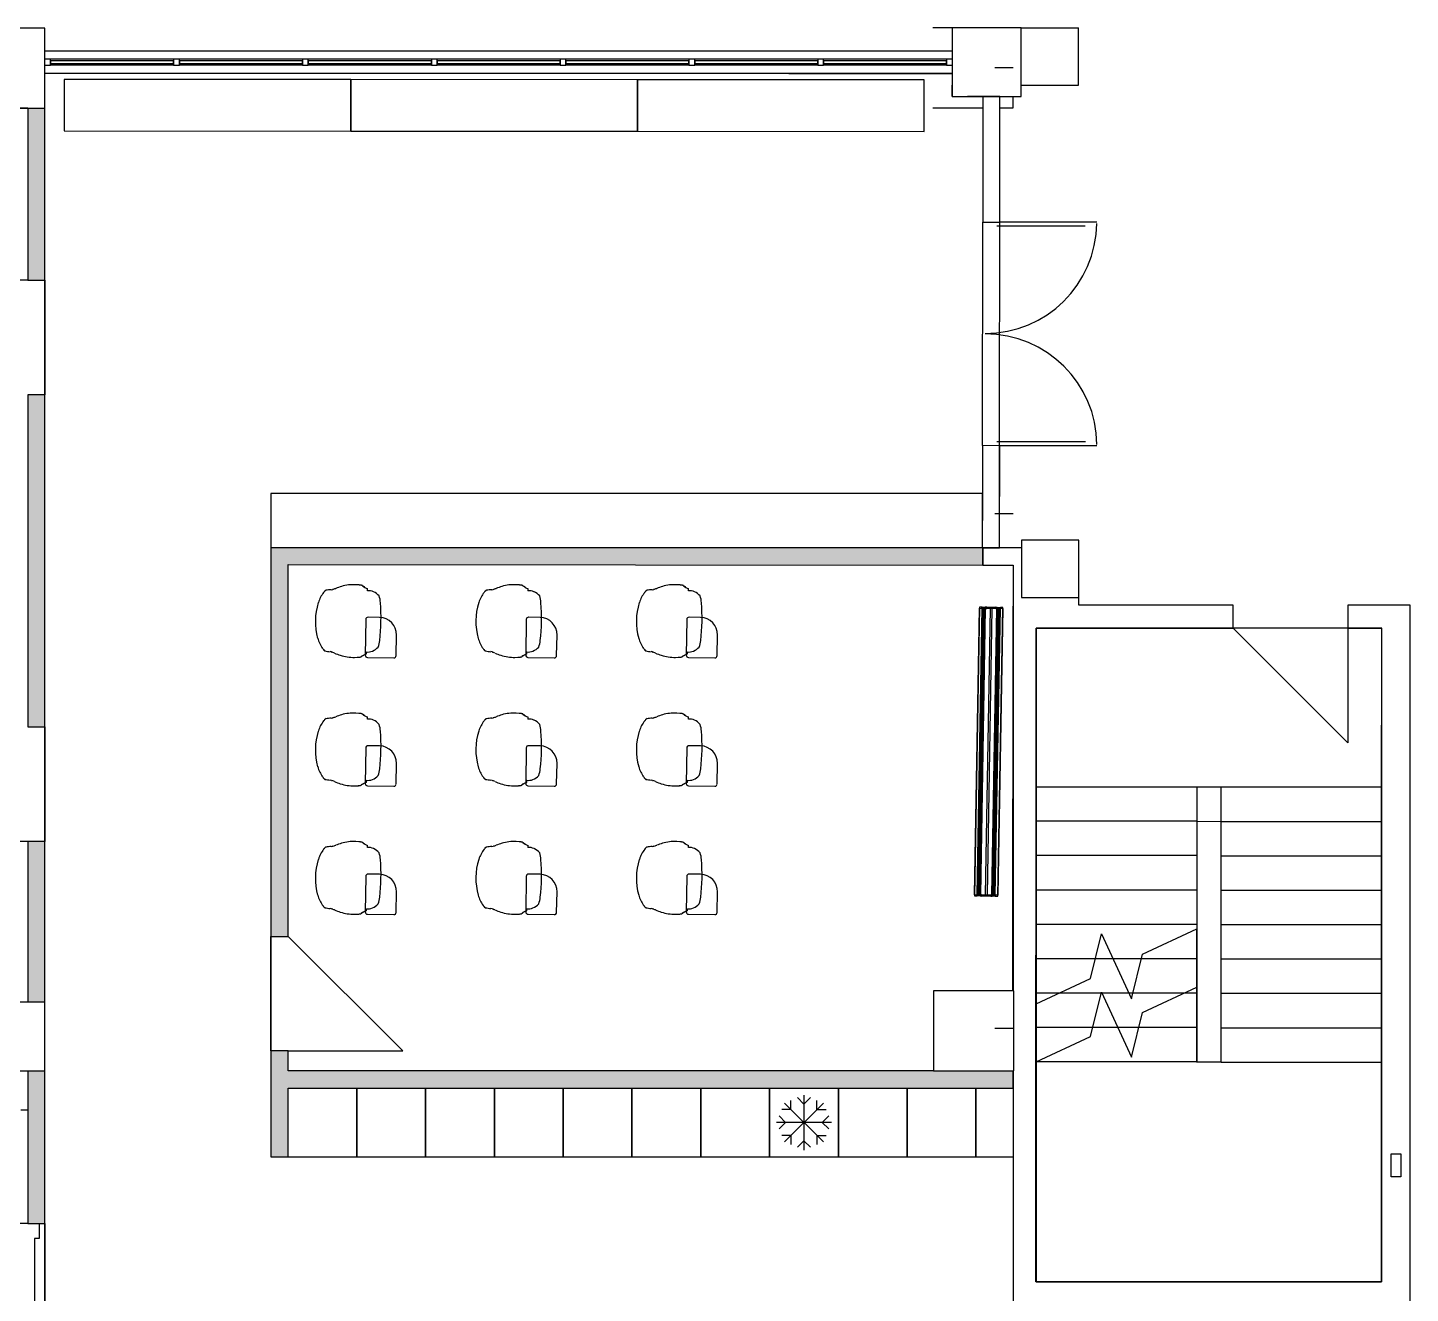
# Model space of a CAD drawing. Header units: inches. Extents: x 318758 to 339823, y 367287 to 384892.
# Drawn here: x 327763 to 339823, y 373852 to 384892 of the extents above; entities that cross this region are included whole.
import ezdxf

# ---------------------------------------------------------------- set-up
doc = ezdxf.new("R2010")
doc.units = ezdxf.units.IN
doc.header["$MEASUREMENT"] = 0
doc.layers.add('freecads.com', color=7, linetype='Continuous')

msp = doc.modelspace()

# ---------------------------------------------------------------- hatches: boundary and pattern name
at = {"layer": 'freecads.com'}
h = msp.add_hatch(color=256, dxfattribs=at)
h.paths.add_polyline_path([(327913, 376392), (327913, 377792), (327763, 377792), (327763, 376392)])
h.paths.add_polyline_path([(327913, 378792), (327913, 381690), (327763, 381690), (327763, 378792)])
h.paths.add_polyline_path([(327913, 382690), (327913, 384189), (327763, 384189), (327763, 382690)])
for points in [[(336093, 380204), (336093, 380354), (329884, 380358), (329884, 380208), (335129, 380205)], [(336359, 375642), (336359, 375792), (329884, 375792), (329884, 375642), (336155, 375642)], [(330034, 375042), (330034, 375642), (329884, 375642), (329884, 375042), (329997, 375042)]]:
    msp.add_hatch(color=256, dxfattribs=at).paths.add_polyline_path(points)
h = msp.add_hatch(color=256, dxfattribs=at)
h.paths.add_polyline_path([(329997, 375792), (330034, 375792), (330034, 375966), (329884, 375966), (329884, 375792)])
h.paths.add_polyline_path([(329997, 376966), (330034, 376966), (330034, 380208), (329884, 380208), (329884, 376966)])
h = msp.add_hatch(color=256, dxfattribs=at)
h.paths.add_polyline_path([(327913, 367992), (327913, 373460), (327763, 373460), (327763, 367992)])
h.paths.add_polyline_path([(327763, 374460), (327913, 374460), (327913, 375792), (327763, 375792)])

# ---------------------------------------------------------------- linework, layer by layer
for p, q in [((327913, 384889), (327213, 384889)), ((327913, 384189), (327913, 384889)), ((335658, 384892), (336358, 384892)), ((336428, 384891), (335828, 384891)), ((335828, 384891), (335828, 384291)), ((336428, 384891), (336928, 384891)), ((336428, 384391), (336428, 384891)), ((336428, 384291), (336428, 384891)), ((336928, 384391), (336928, 384891)), ((327913, 384691), (335828, 384691)), ((327963, 384616), (327913, 384616)), ((327913, 384566), (327963, 384566)), ((327963, 384566), (327963, 384616)), ((329036, 384616), (327963, 384616)), ((329036, 384604), (327963, 384604)), ((327963, 384604), (327963, 384579)), ((327963, 384579), (329036, 384579)), ((329036, 384566), (327963, 384566)), ((329036, 384579), (329036, 384604)), ((330160, 384616), (329086, 384616)), ((330160, 384604), (329086, 384604)), ((329086, 384604), (329086, 384579)), ((329086, 384579), (330160, 384579)), ((330160, 384566), (329086, 384566)), ((330160, 384579), (330160, 384604)), ((331284, 384616), (330210, 384616)), ((331284, 384604), (330210, 384604)), ((330210, 384604), (330210, 384579)), ((330210, 384579), (331284, 384579)), ((331284, 384566), (330210, 384566)), ((331284, 384579), (331284, 384604)), ((332407, 384616), (331334, 384616)), ((332407, 384604), (331334, 384604)), ((331334, 384604), (331334, 384579)), ((331334, 384579), (332407, 384579)), ((332407, 384566), (331334, 384566)), ((332407, 384579), (332407, 384604)), ((333531, 384616), (332457, 384616)), ((333531, 384604), (332457, 384604)), ((332457, 384604), (332457, 384579)), ((332457, 384579), (333531, 384579)), ((333531, 384566), (332457, 384566)), ((333531, 384579), (333531, 384604)), ((334655, 384616), (333581, 384616)), ((334655, 384604), (333581, 384604)), ((333581, 384604), (333581, 384579)), ((333581, 384579), (334655, 384579)), ((334655, 384566), (333581, 384566)), ((334655, 384579), (334655, 384604)), ((335778, 384616), (334705, 384616)), ((335778, 384604), (334705, 384604)), ((334705, 384604), (334705, 384579)), ((334705, 384579), (335778, 384579)), ((335778, 384566), (334705, 384566)), ((335778, 384579), (335778, 384604)), ((336359, 384542), (336200, 384542)), ((335828, 384491), (327913, 384491)), ((335828, 384489), (327913, 384491)), ((330582, 384439), (328082, 384441)), ((328082, 384441), (328082, 383991)), ((330582, 383989), (330582, 384439)), ((333082, 384438), (330582, 384439)), ((330582, 384439), (330582, 383989)), ((333082, 383988), (333082, 384438)), ((335582, 384436), (333082, 384438)), ((333082, 384438), (333082, 383988)), ((335828, 384489), (334403, 384489)), ((335582, 383986), (335582, 384436)), ((335828, 384291), (335828, 384390)), ((336428, 384391), (336928, 384391)), ((335828, 384291), (336428, 384291)), ((336093, 384291), (335961, 384291)), ((336093, 384291), (336093, 383196)), ((336243, 384291), (336093, 384291)), ((336241, 380354), (336243, 384291)), ((336243, 383195), (336243, 384291)), ((336358, 384192), (336358, 384291)), ((327763, 384189), (327213, 384188)), ((327213, 384189), (327913, 384189)), ((327763, 384189), (327763, 382690)), ((327913, 382690), (327913, 384189)), ((335658, 384192), (336093, 384192)), ((336243, 384192), (336358, 384192)), ((328082, 383991), (330582, 383989)), ((330582, 383989), (333082, 383988)), ((333082, 383988), (335582, 383986)), ((336092, 381246), (336093, 383196)), ((336093, 383196), (336243, 383195)), ((337088, 383195), (336243, 383195)), ((336988, 383195), (336243, 383195)), ((336988, 383160), (336216, 383160)), ((327763, 382690), (326763, 382690)), ((327763, 382690), (327913, 382690)), ((327913, 381690), (327913, 382690)), ((327913, 382690), (327913, 381690)), ((327763, 381690), (327763, 378792)), ((327913, 381690), (327763, 381690)), ((327913, 378792), (327913, 381690)), ((336092, 381246), (336091, 380594)), ((336242, 381245), (336092, 381246)), ((336990, 381280), (336215, 381280)), ((336241, 380354), (336242, 381245)), ((337090, 381245), (336242, 381245)), ((336990, 381245), (336242, 381245)), ((329884, 380830), (329884, 380358)), ((336091, 380830), (329884, 380830)), ((336091, 380358), (336091, 380830)), ((336359, 380652), (336200, 380652)), ((336433, 380422), (336433, 379922)), ((336933, 380422), (336433, 380422)), ((336933, 379922), (336933, 380422)), ((336093, 380354), (329884, 380358)), ((329884, 380358), (329884, 380208)), ((329884, 380358), (336091, 380358)), ((336091, 380358), (336091, 380354)), ((336091, 380354), (336241, 380354)), ((336433, 380354), (336093, 380354)), ((336093, 380354), (336093, 380204)), ((336093, 380204), (336093, 380354)), ((329884, 380208), (329884, 376966)), ((330034, 380208), (336093, 380204)), ((330034, 376966), (330034, 380208)), ((336093, 380204), (336360, 380204)), ((336360, 380204), (336359, 379922)), ((330650, 380031), (330624, 380032)), ((330727, 379981), (330727, 380000)), ((332050, 380031), (332024, 380032)), ((332127, 379981), (332127, 380000)), ((333450, 380031), (333424, 380032)), ((333527, 379981), (333527, 380000)), ((336359, 379922), (336359, 379847)), ((336433, 379922), (336933, 379922)), ((336933, 379855), (336933, 379922)), ((336066, 379838), (336022, 377319)), ((336022, 377329), (336066, 379828)), ((336044, 377328), (336088, 379828)), ((336049, 377328), (336093, 379828)), ((336051, 377328), (336095, 379828)), ((336053, 377328), (336096, 379828)), ((336059, 377328), (336102, 379828)), ((336088, 379838), (336066, 379838)), ((336066, 379828), (336269, 379825)), ((336068, 377328), (336112, 379827)), ((336074, 377328), (336117, 379827)), ((336076, 377328), (336119, 379827)), ((336083, 379838), (336083, 379828)), ((336085, 379838), (336083, 379838)), ((336083, 379838), (336088, 379838)), ((336088, 379828), (336083, 379828)), ((336083, 379828), (336085, 379828)), ((336088, 379838), (336115, 379837)), ((336088, 379838), (336088, 379828)), ((336093, 379828), (336088, 379828)), ((336093, 379828), (336095, 379828)), ((336095, 379828), (336096, 379828)), ((336096, 379828), (336102, 379828)), ((336102, 379828), (336112, 379827)), ((336112, 379827), (336117, 379827)), ((336157, 379827), (336114, 377327)), ((336115, 379837), (336118, 379837)), ((336128, 379837), (336115, 379837)), ((336117, 379827), (336119, 379827)), ((336118, 379837), (336121, 379837)), ((336118, 379837), (336118, 379827)), ((336121, 379827), (336119, 379827)), ((336119, 379827), (336128, 379827)), ((336121, 379837), (336123, 379837)), ((336122, 379827), (336121, 379827)), ((336123, 379837), (336122, 379827)), ((336126, 379827), (336122, 379827)), ((336123, 379837), (336126, 379837)), ((336126, 379837), (336126, 379827)), ((336126, 379837), (336128, 379837)), ((336126, 379837), (336126, 379827)), ((336128, 379827), (336126, 379827)), ((336128, 379837), (336207, 379836)), ((336128, 379837), (336128, 379827)), ((336207, 379826), (336128, 379827)), ((336134, 377327), (336177, 379826)), ((336177, 379826), (336157, 379827)), ((336172, 377326), (336215, 379826)), ((336174, 377326), (336217, 379826)), ((336179, 377326), (336223, 379825)), ((336189, 377326), (336232, 379825)), ((336195, 377326), (336238, 379825)), ((336197, 377326), (336240, 379825)), ((336198, 377325), (336242, 379825)), ((336203, 377325), (336247, 379825)), ((336207, 379836), (336209, 379836)), ((336207, 379836), (336207, 379826)), ((336220, 379835), (336207, 379836)), ((336209, 379826), (336207, 379826)), ((336207, 379826), (336215, 379826)), ((336209, 379826), (336209, 379836)), ((336209, 379836), (336210, 379836)), ((336209, 379836), (336209, 379826)), ((336212, 379826), (336209, 379826)), ((336209, 379826), (336209, 379826)), ((336210, 379836), (336212, 379836)), ((336212, 379836), (336214, 379836)), ((336212, 379836), (336212, 379826)), ((336214, 379826), (336212, 379826)), ((336214, 379836), (336217, 379836)), ((336215, 379826), (336214, 379826)), ((336215, 379826), (336217, 379826)), ((336217, 379836), (336220, 379835)), ((336217, 379836), (336217, 379826)), ((336217, 379826), (336223, 379825)), ((336220, 379835), (336247, 379835)), ((336223, 379825), (336232, 379825)), ((336225, 377315), (336269, 379835)), ((336269, 379825), (336225, 377325)), ((336232, 379825), (336238, 379825)), ((336238, 379825), (336240, 379825)), ((336240, 379825), (336242, 379825)), ((336247, 379825), (336242, 379825)), ((336247, 379835), (336252, 379835)), ((336247, 379835), (336247, 379825)), ((336269, 379835), (336247, 379835)), ((336252, 379825), (336247, 379825)), ((336252, 379835), (336250, 379835)), ((336250, 379825), (336252, 379825)), ((336252, 379825), (336252, 379835)), ((336357, 376492), (336359, 379847)), ((336359, 379847), (336360, 379847)), ((336359, 376492), (336359, 379847)), ((336360, 379847), (336360, 379656)), ((338279, 379855), (336933, 379855)), ((338279, 379655), (338279, 379855)), ((339823, 379855), (339279, 379855)), ((339279, 379855), (339279, 379655)), ((339823, 379655), (339823, 379855)), ((330712, 379729), (330707, 379419)), ((330833, 379747), (330733, 379749)), ((332112, 379729), (332107, 379419)), ((332233, 379747), (332133, 379749)), ((333512, 379729), (333507, 379419)), ((333633, 379747), (333533, 379749)), ((330977, 379415), (330980, 379594)), ((332377, 379415), (332380, 379594)), ((333777, 379415), (333780, 379594)), ((336360, 379656), (336359, 376492)), ((336558, 373952), (336560, 379655)), ((336560, 379655), (338279, 379655)), ((336560, 379653), (336560, 377970)), ((339574, 379653), (336560, 379653)), ((339573, 379653), (336560, 379653)), ((339279, 378655), (338279, 379655)), ((339279, 378655), (338279, 379655)), ((339279, 379655), (339573, 379655)), ((339279, 379655), (339279, 378655)), ((339573, 379655), (339572, 373952)), ((339573, 377969), (339574, 379653)), ((339821, 370504), (339823, 379655)), ((330717, 379428), (330717, 379447)), ((332117, 379428), (332117, 379447)), ((333517, 379428), (333517, 379447)), ((330613, 379399), (330638, 379400)), ((330727, 379399), (330957, 379395)), ((332013, 379399), (332038, 379400)), ((332127, 379399), (332357, 379395)), ((333413, 379399), (333438, 379400)), ((333527, 379399), (333757, 379395)), ((330650, 378911), (330624, 378912)), ((330727, 378861), (330727, 378880)), ((332050, 378911), (332024, 378912)), ((332127, 378861), (332127, 378880)), ((333450, 378911), (333424, 378912)), ((333527, 378861), (333527, 378880)), ((327763, 378792), (327913, 378792)), ((327913, 377792), (327913, 378792)), ((327913, 378792), (327913, 377792)), ((330712, 378609), (330707, 378299)), ((330833, 378627), (330733, 378629)), ((332112, 378609), (332107, 378299)), ((332233, 378627), (332133, 378629)), ((333512, 378609), (333507, 378299)), ((333633, 378627), (333533, 378629)), ((336560, 378596), (336560, 378270)), ((330977, 378295), (330980, 378474)), ((332377, 378295), (332380, 378474)), ((333777, 378295), (333780, 378474)), ((330613, 378279), (330638, 378280)), ((330717, 378308), (330717, 378327)), ((330727, 378279), (330957, 378275)), ((332013, 378279), (332038, 378280)), ((332117, 378308), (332117, 378327)), ((332127, 378279), (332357, 378275)), ((333413, 378279), (333438, 378280)), ((333517, 378308), (333517, 378327)), ((333527, 378279), (333757, 378275)), ((336560, 378270), (336560, 377970)), ((336560, 378270), (339573, 378269)), ((337960, 378269), (337960, 377970)), ((338173, 377969), (338173, 378269)), ((336560, 377970), (336560, 377670)), ((337960, 377970), (336560, 377970)), ((337960, 377970), (336560, 377970)), ((336560, 377970), (336560, 375870)), ((336560, 377970), (336560, 377670)), ((337960, 377970), (336560, 377970)), ((337960, 377970), (336560, 377970)), ((337960, 377970), (338173, 377969)), ((337960, 377970), (337960, 375870)), ((337960, 377970), (337960, 377670)), ((338172, 375869), (338173, 377969)), ((338173, 377969), (339573, 377969)), ((338173, 377669), (338173, 377969)), ((338173, 377969), (339573, 377969)), ((338173, 377969), (339573, 377969)), ((338173, 375869), (338173, 377969)), ((338173, 377969), (339573, 377969)), ((339572, 375869), (339573, 377969)), ((339573, 375869), (339573, 377969)), ((327763, 377792), (326763, 377792)), ((327763, 377792), (327763, 376392)), ((327913, 377792), (327763, 377792)), ((327913, 376392), (327913, 377792)), ((330650, 377791), (330624, 377792)), ((330727, 377741), (330727, 377760)), ((332050, 377791), (332024, 377792)), ((332127, 377741), (332127, 377760)), ((333450, 377791), (333424, 377792)), ((333527, 377741), (333527, 377760)), ((336560, 377670), (336559, 377370)), ((336560, 377670), (336560, 377370)), ((337960, 377670), (336560, 377670)), ((337960, 377670), (336560, 377670)), ((337960, 377670), (336560, 377670)), ((337960, 377670), (336560, 377670)), ((337960, 377670), (337960, 377370)), ((338173, 377369), (338173, 377669)), ((338173, 377669), (339573, 377669)), ((338173, 377669), (339573, 377669)), ((338173, 377669), (339573, 377669)), ((338173, 377669), (339573, 377669)), ((338173, 377669), (339573, 377669)), ((338173, 377669), (339573, 377669)), ((330833, 377507), (330733, 377509)), ((332233, 377507), (332133, 377509)), ((333633, 377507), (333533, 377509)), ((330712, 377489), (330707, 377179)), ((332112, 377489), (332107, 377179)), ((333512, 377489), (333507, 377179)), ((330977, 377175), (330980, 377354)), ((332377, 377175), (332380, 377354)), ((333777, 377175), (333780, 377354)), ((336225, 377325), (336022, 377329)), ((336022, 377319), (336044, 377318)), ((336039, 377328), (336039, 377318)), ((336041, 377328), (336039, 377328)), ((336039, 377328), (336044, 377328)), ((336044, 377318), (336039, 377318)), ((336039, 377318), (336041, 377318)), ((336044, 377328), (336049, 377328)), ((336044, 377328), (336044, 377318)), ((336071, 377318), (336044, 377318)), ((336051, 377328), (336049, 377328)), ((336053, 377328), (336051, 377328)), ((336059, 377328), (336053, 377328)), ((336068, 377328), (336059, 377328)), ((336074, 377328), (336068, 377328)), ((336074, 377318), (336071, 377318)), ((336071, 377318), (336084, 377317)), ((336076, 377328), (336074, 377328)), ((336074, 377328), (336074, 377318)), ((336077, 377318), (336074, 377318)), ((336084, 377327), (336076, 377328)), ((336076, 377328), (336077, 377328)), ((336077, 377328), (336079, 377328)), ((336079, 377318), (336077, 377318)), ((336079, 377328), (336082, 377328)), ((336079, 377328), (336079, 377318)), ((336082, 377318), (336079, 377318)), ((336082, 377328), (336082, 377318)), ((336082, 377328), (336084, 377327)), ((336082, 377328), (336082, 377318)), ((336084, 377317), (336082, 377318)), ((336084, 377327), (336163, 377326)), ((336084, 377327), (336084, 377317)), ((336163, 377316), (336084, 377317)), ((336114, 377327), (336134, 377327)), ((336172, 377326), (336163, 377326)), ((336163, 377326), (336165, 377326)), ((336163, 377326), (336163, 377316)), ((336165, 377316), (336163, 377316)), ((336163, 377316), (336176, 377316)), ((336165, 377316), (336165, 377326)), ((336165, 377326), (336166, 377326)), ((336165, 377326), (336165, 377316)), ((336166, 377316), (336165, 377316)), ((336166, 377326), (336169, 377326)), ((336168, 377316), (336166, 377316)), ((336169, 377326), (336168, 377316)), ((336170, 377316), (336168, 377316)), ((336169, 377326), (336170, 377326)), ((336170, 377326), (336172, 377326)), ((336173, 377316), (336170, 377316)), ((336174, 377326), (336172, 377326)), ((336173, 377326), (336173, 377316)), ((336176, 377316), (336173, 377316)), ((336179, 377326), (336174, 377326)), ((336203, 377315), (336176, 377316)), ((336189, 377326), (336179, 377326)), ((336195, 377326), (336189, 377326)), ((336197, 377326), (336195, 377326)), ((336198, 377325), (336197, 377326)), ((336198, 377325), (336203, 377325)), ((336203, 377325), (336208, 377325)), ((336203, 377325), (336203, 377315)), ((336208, 377315), (336203, 377315)), ((336203, 377315), (336225, 377315)), ((336208, 377325), (336206, 377325)), ((336206, 377315), (336208, 377315)), ((336208, 377315), (336208, 377325)), ((336559, 377370), (336559, 377070)), ((336560, 377370), (336560, 377070)), ((337960, 377370), (336560, 377370)), ((337960, 377370), (336560, 377370)), ((337960, 377370), (336560, 377370)), ((337960, 377370), (336560, 377370)), ((337960, 377370), (337960, 377070)), ((338173, 377069), (338173, 377369)), ((338173, 377369), (339573, 377369)), ((338173, 377369), (339573, 377369)), ((338173, 377369), (339573, 377369)), ((338173, 377369), (339573, 377369)), ((338173, 377369), (339573, 377369)), ((338173, 377369), (339573, 377369)), ((330613, 377159), (330638, 377160)), ((330717, 377188), (330717, 377207)), ((330727, 377159), (330957, 377155)), ((332013, 377159), (332038, 377160)), ((332117, 377188), (332117, 377207)), ((332127, 377159), (332357, 377155)), ((333413, 377159), (333438, 377160)), ((333517, 377188), (333517, 377207)), ((333527, 377159), (333757, 377155)), ((336559, 377070), (336559, 376770)), ((336560, 377070), (336560, 376770)), ((337960, 377070), (336560, 377070)), ((337960, 377070), (336560, 377070)), ((337960, 377070), (336560, 377070)), ((337960, 377070), (336560, 377070)), ((337486, 376810), (337960, 377031)), ((337959, 377030), (337959, 376769)), ((337960, 377070), (337960, 377031)), ((338173, 376769), (338173, 377069)), ((338173, 377069), (339573, 377069)), ((338173, 377069), (339573, 377069)), ((338173, 377069), (339573, 377069)), ((338173, 377069), (339573, 377069)), ((338173, 377069), (339573, 377069)), ((338173, 377069), (339573, 377069)), ((329884, 376966), (329884, 375966)), ((329884, 376966), (330034, 376966)), ((329884, 375966), (329884, 376966)), ((331034, 375966), (330034, 376966)), ((331034, 375966), (330034, 376966)), ((337033, 376599), (337128, 376987)), ((337128, 376987), (337392, 376421)), ((337392, 376421), (337486, 376810)), ((336559, 376770), (336559, 376470)), ((336560, 376770), (336560, 376470)), ((337960, 376770), (336560, 376770)), ((337075, 376770), (336560, 376770)), ((337960, 376770), (336560, 376770)), ((337075, 376770), (336560, 376770)), ((337229, 376770), (337075, 376770)), ((337229, 376770), (337075, 376770)), ((337476, 376770), (337229, 376770)), ((337476, 376770), (337229, 376770)), ((337959, 376769), (337476, 376770)), ((337959, 376769), (337476, 376770)), ((337959, 376769), (337959, 376469)), ((338173, 376469), (338173, 376769)), ((338173, 376769), (339573, 376769)), ((338173, 376769), (339573, 376769)), ((338173, 376769), (339573, 376769)), ((338173, 376769), (339573, 376769)), ((338173, 376769), (339573, 376769)), ((338173, 376769), (339573, 376769)), ((336560, 376378), (337033, 376599)), ((336364, 376492), (335664, 376492)), ((335664, 376492), (335664, 375792)), ((336364, 375792), (336364, 376492)), ((336559, 376470), (336559, 376170)), ((336560, 376470), (336560, 376378)), ((337960, 376470), (336560, 376470)), ((336757, 376470), (336560, 376470)), ((337960, 376470), (336560, 376470)), ((336757, 376470), (336560, 376470)), ((337369, 376470), (336757, 376470)), ((337369, 376470), (336757, 376470)), ((337033, 376091), (337128, 376479)), ((337132, 376470), (337125, 376470)), ((337132, 376470), (337125, 376470)), ((337128, 376479), (337392, 375913)), ((337404, 376470), (337369, 376470)), ((337404, 376470), (337369, 376470)), ((337959, 376469), (337403, 376470)), ((337959, 376469), (337403, 376470)), ((337486, 376302), (337960, 376523)), ((337960, 376470), (337846, 376470)), ((337960, 376470), (337846, 376470)), ((337959, 376469), (337959, 376169)), ((337960, 376523), (337960, 375870)), ((338173, 376169), (338173, 376469)), ((338173, 376469), (339573, 376469)), ((338173, 376469), (339573, 376469)), ((338173, 376469), (339573, 376469)), ((338173, 376469), (339573, 376469)), ((338173, 376469), (339573, 376469)), ((338173, 376469), (339573, 376469)), ((327913, 376392), (327313, 376392)), ((327913, 375792), (327913, 376392)), ((337392, 375913), (337486, 376302)), ((336359, 376161), (336200, 376161)), ((336559, 376170), (336559, 375870)), ((337959, 376169), (336559, 376170)), ((337959, 376169), (336559, 376170)), ((337960, 376170), (336560, 376170)), ((337960, 376170), (336560, 376170)), ((336560, 375870), (337033, 376091)), ((337272, 376170), (337052, 376170)), ((337272, 376170), (337052, 376170)), ((337960, 376170), (337454, 376170)), ((337960, 376170), (337454, 376170)), ((337959, 376169), (337959, 375869)), ((338172, 375869), (338173, 376169)), ((338173, 376169), (339573, 376169)), ((338173, 376169), (339573, 376169)), ((338173, 376169), (339573, 376169)), ((338173, 376169), (339573, 376169)), ((338173, 376169), (339573, 376169)), ((338173, 376169), (339573, 376169)), ((329884, 375966), (329884, 375792)), ((330034, 375966), (329884, 375966)), ((330034, 375792), (330034, 375966)), ((330034, 375966), (331034, 375966)), ((336559, 375870), (336558, 373952)), ((337959, 375869), (336559, 375870)), ((337959, 375869), (336559, 375870)), ((336560, 375870), (336560, 373953)), ((336560, 375870), (336560, 373954)), ((337960, 375870), (336560, 375870)), ((338172, 375869), (337959, 375869)), ((337960, 375869), (337960, 375870)), ((338172, 375869), (337960, 375870)), ((338173, 375869), (337960, 375869)), ((338172, 375869), (339572, 375869)), ((338172, 375869), (339572, 375869)), ((338172, 375869), (339572, 375869)), ((338172, 375869), (339572, 375869)), ((338173, 375869), (339573, 375869)), ((338173, 375869), (339573, 375869)), ((339572, 373952), (339572, 375869)), ((339572, 373953), (339572, 375869)), ((339573, 373953), (339573, 375869)), ((327313, 375792), (327913, 375792)), ((327763, 375792), (327763, 374460)), ((327913, 374460), (327913, 375792)), ((329884, 375792), (329884, 375642)), ((335664, 375792), (330034, 375792)), ((335664, 375792), (336364, 375792)), ((336359, 375792), (336358, 373390)), ((336359, 375642), (336359, 375792)), ((329884, 375642), (329884, 375042)), ((330034, 375642), (336359, 375642)), ((330034, 375042), (330034, 375642)), ((330634, 375642), (330634, 375042)), ((330634, 375042), (330634, 375642)), ((331234, 375642), (331234, 375042)), ((331234, 375042), (331234, 375642)), ((331834, 375642), (331834, 375042)), ((331834, 375042), (331834, 375642)), ((332434, 375642), (332434, 375042)), ((332434, 375042), (332434, 375642)), ((333034, 375642), (333034, 375042)), ((333034, 375042), (333034, 375642)), ((333634, 375642), (333634, 375042)), ((333634, 375042), (333634, 375642)), ((334234, 375642), (334234, 375042)), ((334234, 375042), (334234, 375642)), ((334534, 375582), (334534, 375102)), ((334834, 375042), (334834, 375642)), ((334834, 375642), (334834, 375042)), ((335434, 375642), (335434, 375042)), ((335434, 375042), (335434, 375642)), ((336034, 375042), (336034, 375642)), ((336034, 375642), (336034, 375042)), ((327703, 375452), (327763, 375452)), ((334421, 375455), (334341, 375455)), ((334704, 375173), (334364, 375512)), ((334704, 375512), (334364, 375173)), ((334421, 375455), (334421, 375535)), ((334534, 375502), (334478, 375559)), ((334534, 375502), (334591, 375559)), ((334647, 375455), (334647, 375535)), ((334647, 375455), (334727, 375455)), ((334774, 375342), (334294, 375342)), ((334374, 375342), (334318, 375399)), ((334374, 375342), (334318, 375286)), ((334694, 375342), (334751, 375399)), ((334694, 375342), (334751, 375286)), ((334421, 375229), (334341, 375229)), ((334421, 375229), (334421, 375149)), ((334647, 375229), (334647, 375149)), ((334647, 375229), (334727, 375229)), ((334534, 375182), (334478, 375126)), ((334534, 375182), (334591, 375126)), ((329884, 375042), (330034, 375042)), ((330034, 375042), (330634, 375042)), ((330634, 375042), (331234, 375042)), ((331234, 375042), (331834, 375042)), ((331834, 375042), (332434, 375042)), ((332434, 375042), (333034, 375042)), ((333034, 375042), (333634, 375042)), ((333634, 375042), (334234, 375042)), ((334234, 375042), (334834, 375042)), ((334834, 375042), (335434, 375042)), ((335434, 375042), (336034, 375042)), ((336034, 375042), (336358, 375042)), ((339655, 374869), (339655, 375069)), ((339655, 375069), (339740, 375069)), ((339740, 375069), (339740, 374869)), ((339740, 374869), (339655, 374869)), ((327763, 374460), (326763, 374460)), ((327763, 374460), (327913, 374460)), ((327864, 374460), (327864, 374330)), ((327913, 373460), (327913, 374460)), ((327913, 374460), (327913, 373460)), ((327864, 374330), (327823, 374330)), ((327823, 374330), (327823, 373460)), ((339572, 373952), (336558, 373952)), ((336560, 373954), (339572, 373953)), ((336560, 373953), (339573, 373953))]:
    msp.add_line(p, q, dxfattribs=at)
at = {"layer": 'freecads.com', "extrusion": (0, 0, -1)}
for p, q in [((329086, 384616), (329036, 384616)), ((329036, 384616), (329036, 384566)), ((329036, 384566), (329086, 384566)), ((329086, 384566), (329086, 384616)), ((330210, 384616), (330160, 384616)), ((330160, 384616), (330160, 384566)), ((330160, 384566), (330210, 384566)), ((330210, 384566), (330210, 384616)), ((331334, 384616), (331284, 384616)), ((331284, 384616), (331284, 384566)), ((331284, 384566), (331334, 384566)), ((331334, 384566), (331334, 384616)), ((332457, 384616), (332407, 384616)), ((332407, 384616), (332407, 384566)), ((332407, 384566), (332457, 384566)), ((332457, 384566), (332457, 384616)), ((333581, 384616), (333531, 384616)), ((333531, 384616), (333531, 384566)), ((333531, 384566), (333581, 384566)), ((333581, 384566), (333581, 384616)), ((334705, 384616), (334655, 384616)), ((334655, 384616), (334655, 384566)), ((334655, 384566), (334705, 384566)), ((334705, 384566), (334705, 384616)), ((335828, 384616), (335778, 384616)), ((335778, 384616), (335778, 384566)), ((335778, 384566), (335828, 384566))]:
    msp.add_line(p, q, dxfattribs=at)
at = {"layer": 'freecads.com'}
for centre, radius, start, end in [((336116, 383196), 972, 269.9656, 359.353), ((336115, 381246), 975, 0.5772, 89.9656), ((330568, 379792), 283, 142.1178, 162.4093), ((330481, 379858), 174, 138.1264, 141.9094), ((330380, 379951), 36.8, 113.2892, 140.5582), ((330438, 379503), 487, 93.1683, 98.6207), ((330392, 380104), 116, 279.8687, 292.4096), ((330319, 380338), 361, 288.9363, 291.172), ((330661, 379454), 586, 105.8942, 111.145), ((330603, 379655), 378, 86.8916, 105.8975), ((330771, 380130), 138, 230.2719, 251.2305), ((330736, 379877), 104, 65.4075, 95.0968), ((330719, 379839), 146, 41.0966, 65.4075), ((330587, 379857), 254, 4.345, 17.8748), ((331968, 379792), 283, 142.1178, 162.4093), ((331881, 379858), 174, 138.1264, 141.9094), ((331780, 379951), 36.8, 113.2892, 140.5582), ((331838, 379503), 487, 93.1683, 98.6207), ((331792, 380104), 116, 279.8687, 292.4096), ((331719, 380338), 361, 288.9363, 291.172), ((332061, 379454), 586, 105.8942, 111.145), ((332003, 379655), 378, 86.8916, 105.8975), ((332171, 380130), 138, 230.2719, 251.2305), ((332136, 379877), 104, 65.4075, 95.0968), ((332119, 379839), 146, 41.0966, 65.4075), ((331987, 379857), 254, 4.345, 17.8748), ((333368, 379792), 283, 142.1178, 162.4093), ((333281, 379858), 174, 138.1264, 141.9094), ((333180, 379951), 36.8, 113.2892, 140.5582), ((333238, 379503), 487, 93.1683, 98.6207), ((333192, 380104), 116, 279.8687, 292.4096), ((333119, 380338), 361, 288.9363, 291.172), ((333461, 379454), 586, 105.8942, 111.145), ((333403, 379655), 378, 86.8916, 105.8975), ((333571, 380130), 138, 230.2719, 251.2305), ((333536, 379877), 104, 65.4075, 95.0968), ((333519, 379839), 146, 41.0966, 65.4075), ((333387, 379857), 254, 4.345, 17.8748), ((330813, 379712), 541, 162.2619, 195.7381), ((329074, 379742), 1771, 353.655, 4.345), ((332213, 379712), 541, 162.2619, 195.7381), ((330474, 379742), 1771, 353.655, 4.345), ((333613, 379712), 541, 162.2619, 195.7381), ((331874, 379742), 1771, 353.655, 4.345), ((330732, 379729), 20, 89, 179), ((330830, 379597), 150, 359, 89), ((332132, 379729), 20, 89, 179), ((332230, 379597), 150, 359, 89), ((333532, 379729), 20, 89, 179), ((333630, 379597), 150, 359, 89), ((330565, 379642), 283, 195.5907, 215.8822), ((331965, 379642), 283, 195.5907, 215.8822), ((333365, 379642), 283, 195.5907, 215.8822), ((330477, 379579), 174, 216.0906, 219.8736), ((330372, 379489), 36.8, 217.4418, 244.7108), ((330446, 379934), 487, 259.3793, 264.8316), ((330378, 379336), 116, 65.5912, 78.129), ((330297, 379104), 361, 66.828, 69.0636), ((330670, 379976), 587, 246.8555, 252.1062), ((330730, 379550), 104, 262.9032, 292.5925), ((330714, 379589), 146, 292.5925, 316.9034), ((330591, 379574), 245, 339.8057, 353.655), ((331877, 379579), 174, 216.0906, 219.8736), ((331772, 379489), 36.8, 217.4418, 244.7108), ((331846, 379934), 487, 259.3793, 264.8316), ((331778, 379336), 116, 65.5912, 78.129), ((331697, 379104), 361, 66.828, 69.0636), ((332070, 379976), 587, 246.8555, 252.1062), ((332130, 379550), 104, 262.9032, 292.5925), ((332114, 379589), 146, 292.5925, 316.9034), ((331991, 379574), 245, 339.8057, 353.655), ((333277, 379579), 174, 216.0906, 219.8736), ((333172, 379489), 36.8, 217.4418, 244.7108), ((333246, 379934), 487, 259.3793, 264.8316), ((333178, 379336), 116, 65.5912, 78.129), ((333097, 379104), 361, 66.828, 69.0636), ((333470, 379976), 587, 246.8555, 252.1062), ((333530, 379550), 104, 262.9032, 292.5925), ((333514, 379589), 146, 292.5925, 316.9034), ((333391, 379574), 245, 339.8057, 353.655), ((330606, 379777), 378, 252.1025, 271.1084), ((330757, 379297), 138, 106.7695, 127.7281), ((330727, 379419), 20, 179, 269), ((330957, 379415), 20, 269, 359), ((332006, 379777), 378, 252.1025, 271.1084), ((332157, 379297), 138, 106.7695, 127.7281), ((332127, 379419), 20, 179, 269), ((332357, 379415), 20, 269, 359), ((333406, 379777), 378, 252.1025, 271.1084), ((333557, 379297), 138, 106.7695, 127.7281), ((333527, 379419), 20, 179, 269), ((333757, 379415), 20, 269, 359), ((330568, 378672), 283, 142.1178, 162.4093), ((330481, 378738), 174, 138.1264, 141.9094), ((330380, 378831), 36.8, 113.2892, 140.5582), ((330438, 378383), 487, 93.1683, 98.6207), ((330392, 378984), 116, 279.8687, 292.4096), ((330319, 379218), 361, 288.9363, 291.172), ((330661, 378334), 586, 105.8942, 111.145), ((330603, 378535), 378, 86.8916, 105.8975), ((330771, 379010), 138, 230.2719, 251.2305), ((330736, 378757), 104, 65.4075, 95.0968), ((330719, 378719), 146, 41.0966, 65.4075), ((331968, 378672), 283, 142.1178, 162.4093), ((331881, 378738), 174, 138.1264, 141.9094), ((331780, 378831), 36.8, 113.2892, 140.5582), ((331838, 378383), 487, 93.1683, 98.6207), ((331792, 378984), 116, 279.8687, 292.4096), ((331719, 379218), 361, 288.9363, 291.172), ((332061, 378334), 586, 105.8942, 111.145), ((332003, 378535), 378, 86.8916, 105.8975), ((332171, 379010), 138, 230.2719, 251.2305), ((332136, 378757), 104, 65.4075, 95.0968), ((332119, 378719), 146, 41.0966, 65.4075), ((333368, 378672), 283, 142.1178, 162.4093), ((333281, 378738), 174, 138.1264, 141.9094), ((333180, 378831), 36.8, 113.2892, 140.5582), ((333238, 378383), 487, 93.1683, 98.6207), ((333192, 378984), 116, 279.8687, 292.4096), ((333119, 379218), 361, 288.9363, 291.172), ((333461, 378334), 586, 105.8942, 111.145), ((333403, 378535), 378, 86.8916, 105.8975), ((333571, 379010), 138, 230.2719, 251.2305), ((333536, 378757), 104, 65.4075, 95.0968), ((333519, 378719), 146, 41.0966, 65.4075), ((330813, 378592), 541, 162.2619, 195.7381), ((330587, 378737), 254, 4.345, 17.8748), ((329074, 378622), 1771, 353.655, 4.345), ((332213, 378592), 541, 162.2619, 195.7381), ((331987, 378737), 254, 4.345, 17.8748), ((330474, 378622), 1771, 353.655, 4.345), ((333613, 378592), 541, 162.2619, 195.7381), ((333387, 378737), 254, 4.345, 17.8748), ((331874, 378622), 1771, 353.655, 4.345), ((330732, 378609), 20, 89, 179), ((330830, 378477), 150, 359, 89), ((332132, 378609), 20, 89, 179), ((332230, 378477), 150, 359, 89), ((333532, 378609), 20, 89, 179), ((333630, 378477), 150, 359, 89), ((330565, 378522), 283, 195.5907, 215.8822), ((330477, 378459), 174, 216.0906, 219.8736), ((330372, 378369), 36.8, 217.4418, 244.7108), ((330714, 378469), 146, 292.5925, 316.9034), ((330591, 378454), 245, 339.8057, 353.655), ((331965, 378522), 283, 195.5907, 215.8822), ((331877, 378459), 174, 216.0906, 219.8736), ((331772, 378369), 36.8, 217.4418, 244.7108), ((332114, 378469), 146, 292.5925, 316.9034), ((331991, 378454), 245, 339.8057, 353.655), ((333365, 378522), 283, 195.5907, 215.8822), ((333277, 378459), 174, 216.0906, 219.8736), ((333172, 378369), 36.8, 217.4418, 244.7108), ((333514, 378469), 146, 292.5925, 316.9034), ((333391, 378454), 245, 339.8057, 353.655), ((330446, 378814), 487, 259.3793, 264.8316), ((330378, 378216), 116, 65.5912, 78.129), ((330297, 377984), 361, 66.828, 69.0636), ((330670, 378856), 587, 246.8555, 252.1062), ((330606, 378657), 378, 252.1025, 271.1084), ((330757, 378177), 138, 106.7695, 127.7281), ((330727, 378299), 20, 179, 269), ((330730, 378430), 104, 262.9032, 292.5925), ((330957, 378295), 20, 269, 359), ((331846, 378814), 487, 259.3793, 264.8316), ((331778, 378216), 116, 65.5912, 78.129), ((331697, 377984), 361, 66.828, 69.0636), ((332070, 378856), 587, 246.8555, 252.1062), ((332006, 378657), 378, 252.1025, 271.1084), ((332157, 378177), 138, 106.7695, 127.7281), ((332127, 378299), 20, 179, 269), ((332130, 378430), 104, 262.9032, 292.5925), ((332357, 378295), 20, 269, 359), ((333246, 378814), 487, 259.3793, 264.8316), ((333178, 378216), 116, 65.5912, 78.129), ((333097, 377984), 361, 66.828, 69.0636), ((333470, 378856), 587, 246.8555, 252.1062), ((333406, 378657), 378, 252.1025, 271.1084), ((333557, 378177), 138, 106.7695, 127.7281), ((333527, 378299), 20, 179, 269), ((333530, 378430), 104, 262.9032, 292.5925), ((333757, 378295), 20, 269, 359), ((330380, 377711), 36.8, 113.2892, 140.5582), ((330438, 377263), 487, 93.1683, 98.6207), ((330392, 377864), 116, 279.8687, 292.4096), ((330319, 378098), 361, 288.9363, 291.172), ((330661, 377214), 586, 105.8942, 111.145), ((330603, 377415), 378, 86.8916, 105.8975), ((330771, 377890), 138, 230.2719, 251.2305), ((331780, 377711), 36.8, 113.2892, 140.5582), ((331838, 377263), 487, 93.1683, 98.6207), ((331792, 377864), 116, 279.8687, 292.4096), ((331719, 378098), 361, 288.9363, 291.172), ((332061, 377214), 586, 105.8942, 111.145), ((332003, 377415), 378, 86.8916, 105.8975), ((332171, 377890), 138, 230.2719, 251.2305), ((333180, 377711), 36.8, 113.2892, 140.5582), ((333238, 377263), 487, 93.1683, 98.6207), ((333192, 377864), 116, 279.8687, 292.4096), ((333119, 378098), 361, 288.9363, 291.172), ((333461, 377214), 586, 105.8942, 111.145), ((333403, 377415), 378, 86.8916, 105.8975), ((333571, 377890), 138, 230.2719, 251.2305), ((330813, 377472), 541, 162.2619, 195.7381), ((330568, 377552), 283, 142.1178, 162.4093), ((330481, 377618), 174, 138.1264, 141.9094), ((330736, 377637), 104, 65.4075, 95.0968), ((330719, 377599), 146, 41.0966, 65.4075), ((330587, 377617), 254, 4.345, 17.8748), ((329074, 377502), 1771, 353.655, 4.345), ((332213, 377472), 541, 162.2619, 195.7381), ((331968, 377552), 283, 142.1178, 162.4093), ((331881, 377618), 174, 138.1264, 141.9094), ((332136, 377637), 104, 65.4075, 95.0968), ((332119, 377599), 146, 41.0966, 65.4075), ((331987, 377617), 254, 4.345, 17.8748), ((330474, 377502), 1771, 353.655, 4.345), ((333613, 377472), 541, 162.2619, 195.7381), ((333368, 377552), 283, 142.1178, 162.4093), ((333281, 377618), 174, 138.1264, 141.9094), ((333536, 377637), 104, 65.4075, 95.0968), ((333519, 377599), 146, 41.0966, 65.4075), ((333387, 377617), 254, 4.345, 17.8748), ((331874, 377502), 1771, 353.655, 4.345), ((330732, 377489), 20, 89, 179), ((330830, 377357), 150, 359, 89), ((332132, 377489), 20, 89, 179), ((332230, 377357), 150, 359, 89), ((333532, 377489), 20, 89, 179), ((333630, 377357), 150, 359, 89), ((330565, 377402), 283, 195.5907, 215.8822), ((330591, 377334), 245, 339.8057, 353.655), ((331965, 377402), 283, 195.5907, 215.8822), ((331991, 377334), 245, 339.8057, 353.655), ((333365, 377402), 283, 195.5907, 215.8822), ((333391, 377334), 245, 339.8057, 353.655), ((330477, 377339), 174, 216.0906, 219.8736), ((330372, 377249), 36.8, 217.4418, 244.7108), ((330446, 377694), 487, 259.3793, 264.8316), ((330378, 377096), 116, 65.5912, 78.129), ((330297, 376864), 361, 66.828, 69.0636), ((330670, 377736), 587, 246.8555, 252.1062), ((330606, 377537), 378, 252.1025, 271.1084), ((330757, 377057), 138, 106.7695, 127.7281), ((330727, 377179), 20, 179, 269), ((330730, 377310), 104, 262.9032, 292.5925), ((330714, 377349), 146, 292.5925, 316.9034), ((330957, 377175), 20, 269, 359), ((331877, 377339), 174, 216.0906, 219.8736), ((331772, 377249), 36.8, 217.4418, 244.7108), ((331846, 377694), 487, 259.3793, 264.8316), ((331778, 377096), 116, 65.5912, 78.129), ((331697, 376864), 361, 66.828, 69.0636), ((332070, 377736), 587, 246.8555, 252.1062), ((332006, 377537), 378, 252.1025, 271.1084), ((332157, 377057), 138, 106.7695, 127.7281), ((332127, 377179), 20, 179, 269), ((332130, 377310), 104, 262.9032, 292.5925), ((332114, 377349), 146, 292.5925, 316.9034), ((332357, 377175), 20, 269, 359), ((333277, 377339), 174, 216.0906, 219.8736), ((333172, 377249), 36.8, 217.4418, 244.7108), ((333246, 377694), 487, 259.3793, 264.8316), ((333178, 377096), 116, 65.5912, 78.129), ((333097, 376864), 361, 66.828, 69.0636), ((333470, 377736), 587, 246.8555, 252.1062), ((333406, 377537), 378, 252.1025, 271.1084), ((333557, 377057), 138, 106.7695, 127.7281), ((333527, 377179), 20, 179, 269), ((333530, 377310), 104, 262.9032, 292.5925), ((333514, 377349), 146, 292.5925, 316.9034), ((333757, 377175), 20, 269, 359)]:
    msp.add_arc(centre, radius, start, end, dxfattribs=at)
for points in [[(330364, 379984), (330363, 379984), (330362, 379983), (330360, 379982), (330357, 379980), (330355, 379978), (330352, 379975), (330351, 379974), (330350, 379973)], [(330426, 379993), (330425, 379993), (330424, 379992), (330423, 379992)], [(330683, 380024), (330683, 380025), (330681, 380026), (330678, 380027), (330674, 380028), (330669, 380029), (330665, 380029), (330663, 380030)], [(330705, 380010), (330698, 380014), (330691, 380019), (330683, 380024)], [(331764, 379984), (331763, 379984), (331762, 379983), (331760, 379982), (331757, 379980), (331755, 379978), (331752, 379975), (331751, 379974), (331750, 379973)], [(331826, 379993), (331825, 379993), (331824, 379992), (331823, 379992)], [(332083, 380024), (332083, 380025), (332081, 380026), (332078, 380027), (332074, 380028), (332069, 380029), (332065, 380029), (332063, 380030)], [(332105, 380010), (332098, 380014), (332091, 380019), (332083, 380024)], [(333164, 379984), (333163, 379984), (333162, 379983), (333160, 379982), (333157, 379980), (333155, 379978), (333152, 379975), (333151, 379974), (333150, 379973)], [(333226, 379993), (333225, 379993), (333224, 379992), (333223, 379992)], [(333483, 380024), (333483, 380025), (333481, 380026), (333478, 380027), (333474, 380028), (333469, 380029), (333465, 380029), (333463, 380030)], [(333505, 380010), (333498, 380014), (333491, 380019), (333483, 380024)], [(330341, 379468), (330342, 379467), (330344, 379466), (330346, 379463), (330348, 379461), (330351, 379459), (330353, 379457), (330354, 379457), (330355, 379456)], [(330414, 379446), (330414, 379446), (330415, 379446), (330416, 379446)], [(331741, 379468), (331742, 379467), (331744, 379466), (331746, 379463), (331748, 379461), (331751, 379459), (331753, 379457), (331754, 379457), (331755, 379456)], [(331814, 379446), (331814, 379446), (331815, 379446), (331816, 379446)], [(333141, 379468), (333142, 379467), (333144, 379466), (333146, 379463), (333148, 379461), (333151, 379459), (333153, 379457), (333154, 379457), (333155, 379456)], [(333214, 379446), (333214, 379446), (333215, 379446), (333216, 379446)], [(330673, 379405), (330680, 379411), (330687, 379415), (330694, 379419)], [(332073, 379405), (332080, 379411), (332087, 379415), (332094, 379419)], [(333473, 379405), (333480, 379411), (333487, 379415), (333494, 379419)], [(330364, 378864), (330363, 378864), (330362, 378863), (330360, 378862), (330357, 378860), (330355, 378858), (330352, 378855), (330351, 378854), (330350, 378853)], [(330426, 378873), (330425, 378873), (330424, 378872), (330423, 378872)], [(330683, 378904), (330683, 378905), (330681, 378906), (330678, 378907), (330674, 378908), (330669, 378909), (330665, 378909), (330663, 378910)], [(330705, 378890), (330698, 378894), (330691, 378899), (330683, 378904)], [(331764, 378864), (331763, 378864), (331762, 378863), (331760, 378862), (331757, 378860), (331755, 378858), (331752, 378855), (331751, 378854), (331750, 378853)], [(331826, 378873), (331825, 378873), (331824, 378872), (331823, 378872)], [(332083, 378904), (332083, 378905), (332081, 378906), (332078, 378907), (332074, 378908), (332069, 378909), (332065, 378909), (332063, 378910)], [(332105, 378890), (332098, 378894), (332091, 378899), (332083, 378904)], [(333164, 378864), (333163, 378864), (333162, 378863), (333160, 378862), (333157, 378860), (333155, 378858), (333152, 378855), (333151, 378854), (333150, 378853)], [(333226, 378873), (333225, 378873), (333224, 378872), (333223, 378872)], [(333483, 378904), (333483, 378905), (333481, 378906), (333478, 378907), (333474, 378908), (333469, 378909), (333465, 378909), (333463, 378910)], [(333505, 378890), (333498, 378894), (333491, 378899), (333483, 378904)], [(330341, 378348), (330342, 378347), (330344, 378346), (330346, 378343), (330348, 378341), (330351, 378339), (330353, 378337), (330354, 378337), (330355, 378336)], [(331741, 378348), (331742, 378347), (331744, 378346), (331746, 378343), (331748, 378341), (331751, 378339), (331753, 378337), (331754, 378337), (331755, 378336)], [(333141, 378348), (333142, 378347), (333144, 378346), (333146, 378343), (333148, 378341), (333151, 378339), (333153, 378337), (333154, 378337), (333155, 378336)], [(330414, 378326), (330414, 378326), (330415, 378326), (330416, 378326)], [(330673, 378285), (330680, 378291), (330687, 378295), (330694, 378299)], [(331814, 378326), (331814, 378326), (331815, 378326), (331816, 378326)], [(332073, 378285), (332080, 378291), (332087, 378295), (332094, 378299)], [(333214, 378326), (333214, 378326), (333215, 378326), (333216, 378326)], [(333473, 378285), (333480, 378291), (333487, 378295), (333494, 378299)], [(330364, 377744), (330363, 377744), (330362, 377743), (330360, 377742), (330357, 377740), (330355, 377738), (330352, 377735), (330351, 377734), (330350, 377733)], [(330426, 377753), (330425, 377753), (330424, 377752), (330423, 377752)], [(330683, 377784), (330683, 377785), (330681, 377786), (330678, 377787), (330674, 377788), (330669, 377789), (330665, 377789), (330663, 377790)], [(330705, 377770), (330698, 377774), (330691, 377779), (330683, 377784)], [(331764, 377744), (331763, 377744), (331762, 377743), (331760, 377742), (331757, 377740), (331755, 377738), (331752, 377735), (331751, 377734), (331750, 377733)], [(331826, 377753), (331825, 377753), (331824, 377752), (331823, 377752)], [(332083, 377784), (332083, 377785), (332081, 377786), (332078, 377787), (332074, 377788), (332069, 377789), (332065, 377789), (332063, 377790)], [(332105, 377770), (332098, 377774), (332091, 377779), (332083, 377784)], [(333164, 377744), (333163, 377744), (333162, 377743), (333160, 377742), (333157, 377740), (333155, 377738), (333152, 377735), (333151, 377734), (333150, 377733)], [(333226, 377753), (333225, 377753), (333224, 377752), (333223, 377752)], [(333483, 377784), (333483, 377785), (333481, 377786), (333478, 377787), (333474, 377788), (333469, 377789), (333465, 377789), (333463, 377790)], [(333505, 377770), (333498, 377774), (333491, 377779), (333483, 377784)], [(330341, 377228), (330342, 377227), (330344, 377226), (330346, 377223), (330348, 377221), (330351, 377219), (330353, 377217), (330354, 377217), (330355, 377216)], [(330414, 377206), (330414, 377206), (330415, 377206), (330416, 377206)], [(330673, 377165), (330680, 377171), (330687, 377175), (330694, 377179)], [(331741, 377228), (331742, 377227), (331744, 377226), (331746, 377223), (331748, 377221), (331751, 377219), (331753, 377217), (331754, 377217), (331755, 377216)], [(331814, 377206), (331814, 377206), (331815, 377206), (331816, 377206)], [(332073, 377165), (332080, 377171), (332087, 377175), (332094, 377179)], [(333141, 377228), (333142, 377227), (333144, 377226), (333146, 377223), (333148, 377221), (333151, 377219), (333153, 377217), (333154, 377217), (333155, 377216)], [(333214, 377206), (333214, 377206), (333215, 377206), (333216, 377206)], [(333473, 377165), (333480, 377171), (333487, 377175), (333494, 377179)]]:
    msp.add_open_spline(points, degree=3, dxfattribs=at)
for points, knots in [([(330683, 380024), (330683, 380025), (330681, 380026), (330678, 380027), (330674, 380028), (330667, 380029), (330659, 380030), (330652, 380031), (330650, 380031)], [0, 0, 0, 0, 0.142857, 0.285714, 0.428571, 0.571429, 0.857143, 1, 1, 1, 1]), ([(332083, 380024), (332083, 380025), (332081, 380026), (332078, 380027), (332074, 380028), (332067, 380029), (332059, 380030), (332052, 380031), (332050, 380031)], [0, 0, 0, 0, 0.142857, 0.285714, 0.428571, 0.571429, 0.857143, 1, 1, 1, 1]), ([(333483, 380024), (333483, 380025), (333481, 380026), (333478, 380027), (333474, 380028), (333467, 380029), (333459, 380030), (333452, 380031), (333450, 380031)], [0, 0, 0, 0, 0.142857, 0.285714, 0.428571, 0.571429, 0.857143, 1, 1, 1, 1]), ([(330638, 379400), (330641, 379400), (330645, 379400), (330654, 379401), (330661, 379402), (330667, 379403), (330671, 379404), (330672, 379405), (330673, 379405)], [0, 0, 0, 0, 0.142857, 0.285714, 0.571429, 0.714286, 0.857143, 1, 1, 1, 1]), ([(330652, 379400), (330656, 379401), (330662, 379402), (330667, 379403), (330671, 379404), (330672, 379405), (330673, 379405)], [0.2857143, 0.2857143, 0.2857143, 0.2857143, 0.5714286, 0.7142857, 0.8571429, 1, 1, 1, 1]), ([(332038, 379400), (332041, 379400), (332045, 379400), (332054, 379401), (332061, 379402), (332067, 379403), (332071, 379404), (332072, 379405), (332073, 379405)], [0, 0, 0, 0, 0.142857, 0.285714, 0.571429, 0.714286, 0.857143, 1, 1, 1, 1]), ([(332052, 379400), (332056, 379401), (332062, 379402), (332067, 379403), (332071, 379404), (332072, 379405), (332073, 379405)], [0.2857143, 0.2857143, 0.2857143, 0.2857143, 0.5714286, 0.7142857, 0.8571429, 1, 1, 1, 1]), ([(333438, 379400), (333441, 379400), (333445, 379400), (333454, 379401), (333461, 379402), (333467, 379403), (333471, 379404), (333472, 379405), (333473, 379405)], [0, 0, 0, 0, 0.142857, 0.285714, 0.571429, 0.714286, 0.857143, 1, 1, 1, 1]), ([(333452, 379400), (333456, 379401), (333462, 379402), (333467, 379403), (333471, 379404), (333472, 379405), (333473, 379405)], [0.2857143, 0.2857143, 0.2857143, 0.2857143, 0.5714286, 0.7142857, 0.8571429, 1, 1, 1, 1]), ([(330683, 378904), (330683, 378905), (330681, 378906), (330678, 378907), (330674, 378908), (330667, 378909), (330659, 378910), (330652, 378911), (330650, 378911)], [0, 0, 0, 0, 0.142857, 0.285714, 0.428571, 0.571429, 0.857143, 1, 1, 1, 1]), ([(332083, 378904), (332083, 378905), (332081, 378906), (332078, 378907), (332074, 378908), (332067, 378909), (332059, 378910), (332052, 378911), (332050, 378911)], [0, 0, 0, 0, 0.142857, 0.285714, 0.428571, 0.571429, 0.857143, 1, 1, 1, 1]), ([(333483, 378904), (333483, 378905), (333481, 378906), (333478, 378907), (333474, 378908), (333467, 378909), (333459, 378910), (333452, 378911), (333450, 378911)], [0, 0, 0, 0, 0.142857, 0.285714, 0.428571, 0.571429, 0.857143, 1, 1, 1, 1]), ([(330638, 378280), (330641, 378280), (330645, 378280), (330654, 378281), (330661, 378282), (330667, 378283), (330671, 378284), (330672, 378285), (330673, 378285)], [0, 0, 0, 0, 0.142857, 0.285714, 0.571429, 0.714286, 0.857143, 1, 1, 1, 1]), ([(330652, 378280), (330656, 378281), (330662, 378282), (330667, 378283), (330671, 378284), (330672, 378285), (330673, 378285)], [0.2857143, 0.2857143, 0.2857143, 0.2857143, 0.5714286, 0.7142857, 0.8571429, 1, 1, 1, 1]), ([(332038, 378280), (332041, 378280), (332045, 378280), (332054, 378281), (332061, 378282), (332067, 378283), (332071, 378284), (332072, 378285), (332073, 378285)], [0, 0, 0, 0, 0.142857, 0.285714, 0.571429, 0.714286, 0.857143, 1, 1, 1, 1]), ([(332052, 378280), (332056, 378281), (332062, 378282), (332067, 378283), (332071, 378284), (332072, 378285), (332073, 378285)], [0.2857143, 0.2857143, 0.2857143, 0.2857143, 0.5714286, 0.7142857, 0.8571429, 1, 1, 1, 1]), ([(333438, 378280), (333441, 378280), (333445, 378280), (333454, 378281), (333461, 378282), (333467, 378283), (333471, 378284), (333472, 378285), (333473, 378285)], [0, 0, 0, 0, 0.142857, 0.285714, 0.571429, 0.714286, 0.857143, 1, 1, 1, 1]), ([(333452, 378280), (333456, 378281), (333462, 378282), (333467, 378283), (333471, 378284), (333472, 378285), (333473, 378285)], [0.2857143, 0.2857143, 0.2857143, 0.2857143, 0.5714286, 0.7142857, 0.8571429, 1, 1, 1, 1]), ([(330683, 377784), (330683, 377785), (330681, 377786), (330678, 377787), (330674, 377788), (330667, 377789), (330659, 377790), (330652, 377791), (330650, 377791)], [0, 0, 0, 0, 0.142857, 0.285714, 0.428571, 0.571429, 0.857143, 1, 1, 1, 1]), ([(332083, 377784), (332083, 377785), (332081, 377786), (332078, 377787), (332074, 377788), (332067, 377789), (332059, 377790), (332052, 377791), (332050, 377791)], [0, 0, 0, 0, 0.142857, 0.285714, 0.428571, 0.571429, 0.857143, 1, 1, 1, 1]), ([(333483, 377784), (333483, 377785), (333481, 377786), (333478, 377787), (333474, 377788), (333467, 377789), (333459, 377790), (333452, 377791), (333450, 377791)], [0, 0, 0, 0, 0.142857, 0.285714, 0.428571, 0.571429, 0.857143, 1, 1, 1, 1]), ([(330638, 377160), (330641, 377160), (330645, 377160), (330654, 377161), (330661, 377162), (330667, 377163), (330671, 377164), (330672, 377165), (330673, 377165)], [0, 0, 0, 0, 0.142857, 0.285714, 0.571429, 0.714286, 0.857143, 1, 1, 1, 1]), ([(330652, 377160), (330656, 377161), (330662, 377162), (330667, 377163), (330671, 377164), (330672, 377165), (330673, 377165)], [0.2857143, 0.2857143, 0.2857143, 0.2857143, 0.5714286, 0.7142857, 0.8571429, 1, 1, 1, 1]), ([(332038, 377160), (332041, 377160), (332045, 377160), (332054, 377161), (332061, 377162), (332067, 377163), (332071, 377164), (332072, 377165), (332073, 377165)], [0, 0, 0, 0, 0.142857, 0.285714, 0.571429, 0.714286, 0.857143, 1, 1, 1, 1]), ([(332052, 377160), (332056, 377161), (332062, 377162), (332067, 377163), (332071, 377164), (332072, 377165), (332073, 377165)], [0.2857143, 0.2857143, 0.2857143, 0.2857143, 0.5714286, 0.7142857, 0.8571429, 1, 1, 1, 1]), ([(333438, 377160), (333441, 377160), (333445, 377160), (333454, 377161), (333461, 377162), (333467, 377163), (333471, 377164), (333472, 377165), (333473, 377165)], [0, 0, 0, 0, 0.142857, 0.285714, 0.571429, 0.714286, 0.857143, 1, 1, 1, 1]), ([(333452, 377160), (333456, 377161), (333462, 377162), (333467, 377163), (333471, 377164), (333472, 377165), (333473, 377165)], [0.2857143, 0.2857143, 0.2857143, 0.2857143, 0.5714286, 0.7142857, 0.8571429, 1, 1, 1, 1])]:
    msp.add_open_spline(points, degree=3, knots=knots, dxfattribs=at)

doc.saveas('drawing.dxf')
